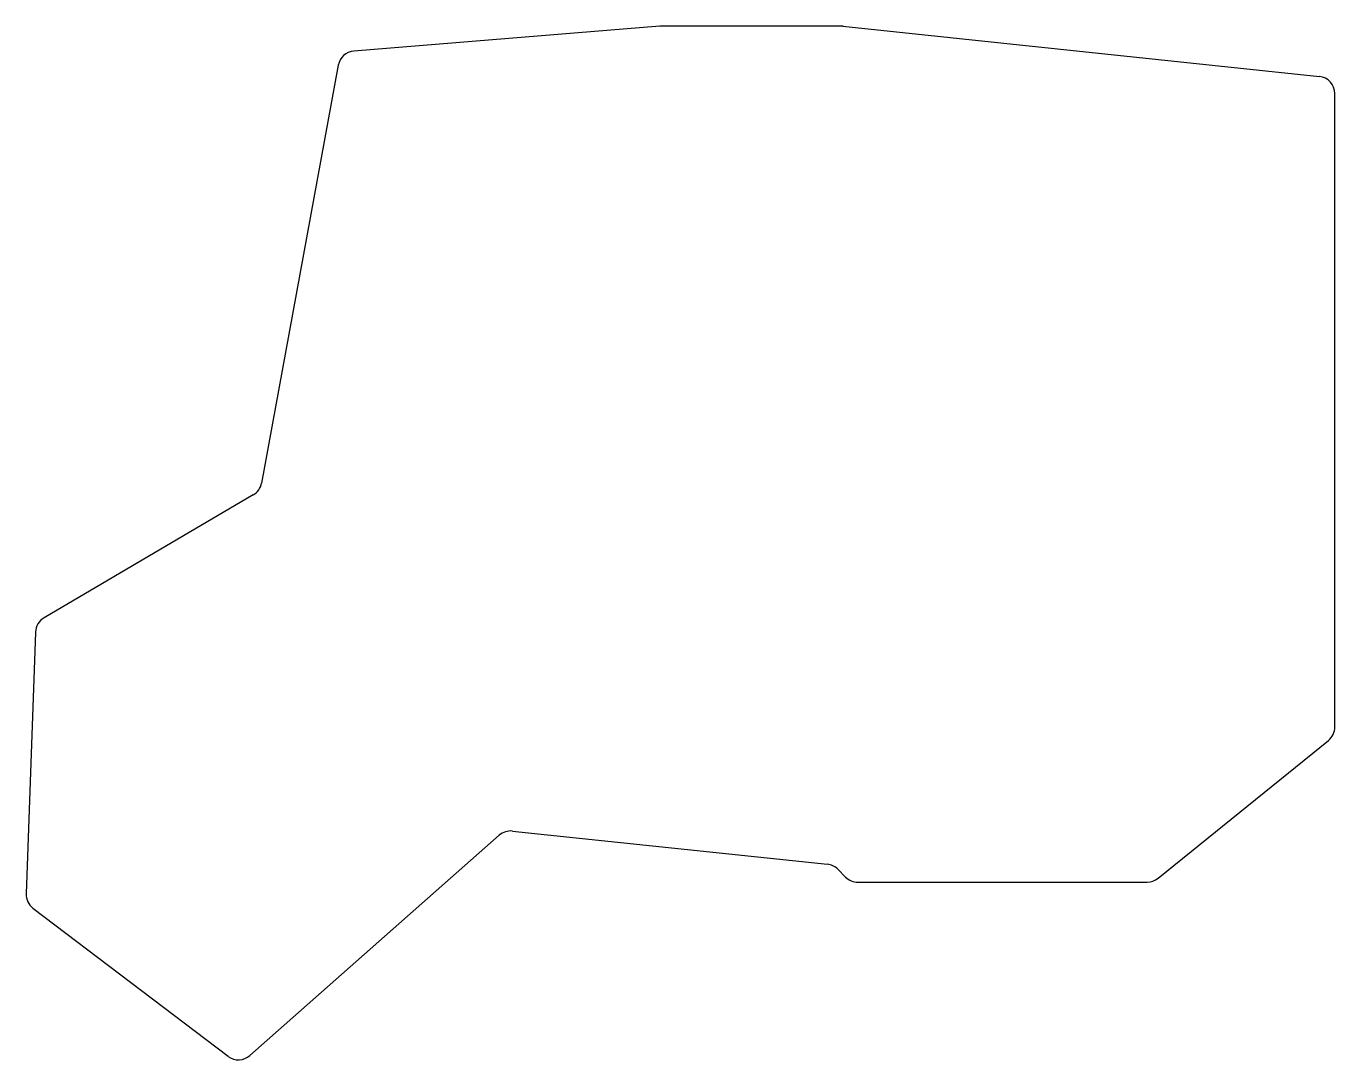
# Model space of a CAD drawing. Header units: millimetres. Extents: x 329 to 480, y -128 to -8.
import ezdxf

# ---------------------------------------------------------------- set-up
doc = ezdxf.new("R2010")
doc.units = ezdxf.units.MM

msp = doc.modelspace()

# ---------------------------------------------------------------- linework, layer by layer
for p, q in [((401.92, -8.51), (366.53, -11.38)), ((422.9, -8.5), (402.08, -8.5)), ((423.1, -8.51), (478.21, -14.31)), ((364.72, -13.01), (355.85, -61.35)), ((480, -89.55), (480, -16.3)), ((354.89, -62.71), (330.69, -76.92)), ((329.7, -78.58), (328.62, -108.85)), ((459.55, -107.05), (479.26, -91.1)), ((354.51, -127.54), (383.34, -102.08)), ((384.87, -101.59), (421.3, -105.43)), ((422.5, -106), (423.41, -106.91)), ((424.83, -107.5), (458.29, -107.5)), ((329.41, -110.51), (351.98, -127.64))]:
    msp.add_line(p, q)
for centre, start, end in [((402.08, -10.5), 90, 94.6355), ((422.9, -10.5), 83.991, 90), ((366.69, -13.37), 94.6355, 169.5956), ((478, -16.3), 0, 83.991), ((353.88, -60.99), 300.4222, 349.5956), ((331.7, -78.65), 120.4222, 177.9622), ((478, -89.55), 308.991, 0), ((384.66, -103.58), 83.991, 131.4501), ((421.09, -107.41), 45, 83.991), ((424.83, -105.5), 225, 270), ((458.29, -105.5), 270, 308.991), ((330.62, -108.92), 177.9622, 232.7939), ((353.19, -126.05), 232.7939, 311.4501)]:
    msp.add_arc(centre, 2, start, end)

doc.saveas('drawing.dxf')
